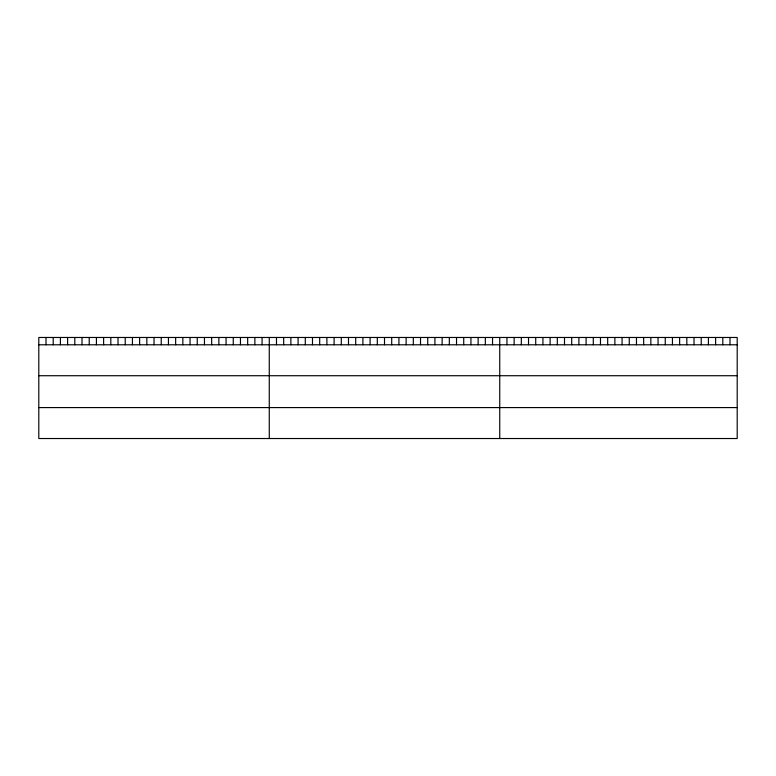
<?xml version="1.0" encoding="UTF-8"?>
<svg xmlns="http://www.w3.org/2000/svg" width="776" height="776" viewBox="0 0 776 776"><rect width="100%" height="100%" fill="white"/><g stroke="black" fill="none" stroke-linecap="round" stroke-linejoin="round"><path stroke-width="1.16" d="M737.2 344.786L737.2 438.527L38.8 438.527L38.8 337.473L737.2 337.473L737.2 344.786L38.8 344.786M38.8 375.72L737.2 375.72M38.8 407.584L737.2 407.584M730.003 337.473L730.003 344.786M722.805 337.473L722.805 344.786M715.617 337.473L715.617 344.786M708.42 337.473L708.42 344.786M701.223 337.473L701.223 344.786M694.025 337.473L694.025 344.786M686.828 337.473L686.828 344.786M679.63 337.473L679.63 344.786M672.443 337.473L672.443 344.786M665.245 337.473L665.245 344.786M658.048 337.473L658.048 344.786M650.851 337.473L650.851 344.786M643.653 337.473L643.653 344.786M636.465 337.473L636.465 344.786M629.268 337.473L629.268 344.786M622.071 337.473L622.071 344.786M614.873 337.473L614.873 344.786M607.676 337.473L607.676 344.786M600.478 337.473L600.478 344.786M593.291 337.473L593.291 344.786M586.093 337.473L586.093 344.786M578.896 337.473L578.896 344.786M571.699 337.473L571.699 344.786M564.501 337.473L564.501 344.786M557.313 337.473L557.313 344.786M550.116 337.473L550.116 344.786M542.919 337.473L542.919 344.786M535.721 337.473L535.721 344.786M528.524 337.473L528.524 344.786M521.327 337.473L521.327 344.786M514.139 337.473L514.139 344.786M506.941 337.473L506.941 344.786M499.744 337.473L499.744 438.527M492.547 337.473L492.537 344.786M485.339 337.473L485.339 344.786M478.142 337.473L478.132 344.786M470.935 337.473L470.935 344.786M463.728 337.473L463.728 344.786M456.53 337.473L456.53 344.786M449.333 337.473L449.323 344.786M442.126 337.473L442.126 344.786M434.929 337.473L434.919 344.786M427.721 337.473L427.721 344.786M420.524 337.473L420.514 344.786M413.317 337.473L413.317 344.786M406.12 337.473L406.11 344.786M398.912 337.473L398.912 344.786M391.705 337.473L391.705 344.786M384.508 337.473L384.508 344.786M377.311 337.473L377.301 344.786M370.103 337.473L370.103 344.786M362.906 337.473L362.896 344.786M355.699 337.473L355.699 344.786M348.492 337.473L348.492 344.786M341.295 337.473L341.295 344.786M334.097 337.473L334.087 344.786M326.89 337.473L326.89 344.786M319.693 337.473L319.693 344.786M312.485 337.473L312.485 344.786M305.288 337.473L305.288 344.786M298.081 337.473L298.081 344.786M290.884 337.473L290.884 344.786M283.676 337.473L283.676 344.786M276.479 337.473L276.479 344.786M269.272 337.473L269.272 438.527M262.075 337.473L262.075 344.786M254.868 337.473L254.868 344.786M247.67 337.473L247.67 344.786M240.463 337.473L240.463 344.786M233.256 337.473L233.266 344.786M226.059 337.473L226.059 344.786M218.861 337.473L218.861 344.786M211.654 337.473L211.654 344.786M204.457 337.473L204.457 344.786M197.249 337.473L197.249 344.786M190.052 337.473L190.052 344.786M182.845 337.473L182.845 344.786M175.648 337.473L175.648 344.786M168.441 337.473L168.441 344.786M161.233 337.473L161.243 344.786M154.036 337.473L154.036 344.786M146.839 337.473L146.839 344.786M139.631 337.473L139.631 344.786M132.434 337.473L132.434 344.786M125.227 337.473L125.227 344.786M118.03 337.473L118.03 344.786M110.822 337.473L110.822 344.786M103.625 337.473L103.625 344.786M96.418 337.473L96.418 344.786M89.221 337.473L89.221 344.786M82.013 337.473L82.013 344.786M74.806 337.473L74.816 344.786M67.609 337.473L67.609 344.786M60.412 337.473L60.412 344.786M53.205 337.473L53.205 344.786M46.007 337.473L46.007 344.786"/></g></svg>
